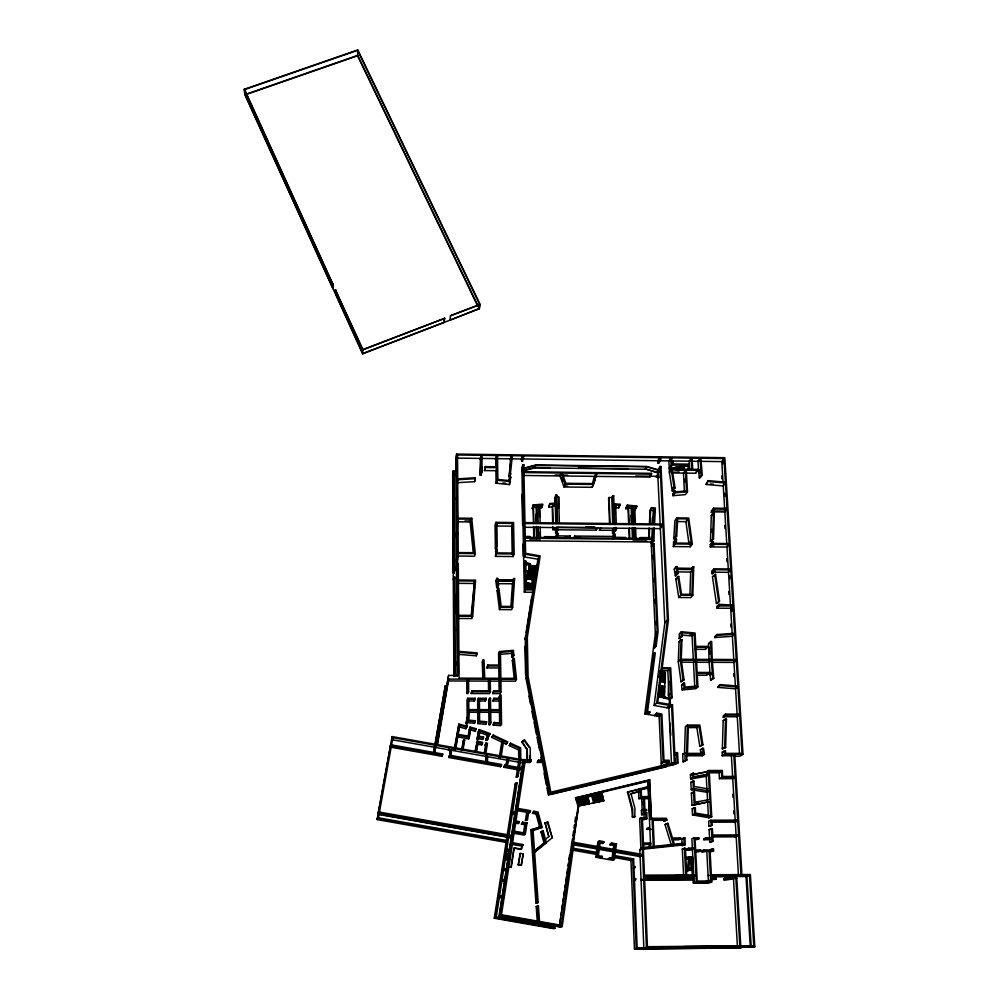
<?xml version="1.0" encoding="UTF-8"?>
<svg xmlns="http://www.w3.org/2000/svg" width="999" height="999" viewBox="0 0 999 999"><rect width="100%" height="100%" fill="white"/><g stroke="black" fill="none" stroke-linecap="round" stroke-linejoin="round"><path stroke-width="1.5" d="M477.584 305.794L357.555 55.769L357.767 49.95L244.181 89.348L244.817 94.643L362.637 353.883L479.383 308.778L480.182 304.62L357.767 49.95M481.056 475.124L482.105 466.583L481.83 472.102L481.056 475.124L480.119 475.099L480.394 458.416M480.119 475.099L481.168 455.307L457.554 454.982L457.13 457.067M481.143 469.63L481.293 459.827M481.918 466.583L482.092 455.319L511.5 455.706L509.14 476.948L510.289 477.047M362.637 353.883L362.712 349.962L335.339 289.785L362.899 349.525L444.667 318.331L444.093 322.415L362.824 353.459L335.764 293.918L335.664 289.66M719.942 684.59L717.657 687.349L719.942 684.59L737.874 686.051L736.313 660.464L712.275 660.364L713.773 678.383L710.601 680.257L710.189 675.299L712.412 673.426L712.824 678.408L710.601 680.257M708.166 481.518L725.461 483.029L723.251 485.964L706.056 484.465L708.179 480.644L725.411 482.142L723.963 458.553L700.873 458.241L702.26 474.862L700.199 477.834L699.288 477.847L698.913 473.276L700.973 470.279L698.913 473.276M706.056 484.465L708.179 480.644M708.241 770.491L708.428 774.025L693.731 776.735L693.543 773.151L691.42 774.799L706.018 772.102L708.241 770.491L722.302 770.479L722.652 776.435L735.089 776.423L733.778 754.357L731.393 755.756L722.152 755.756L722.252 752.147L724.587 750.724L725.549 750.811L725.474 753.371L741.995 753.371L737.936 687.012L719.929 685.551M722.352 748.838L723.189 720.679L725.499 719.068L726.46 719.155L725.636 747.477L722.352 748.838L725.636 747.477M724.238 717.482L724.25 716.72L737.25 716.733L739.66 715.109L726.573 715.084L723.276 717.407L723.326 715.759L725.649 714.11L739.597 714.135L737.2 715.771L739.472 753.246M722.152 755.756L724.475 754.357L724.587 750.724M724.675 747.402L725.499 719.068M725.649 714.11L725.599 715.771L726.548 715.858M684.465 754.058L685.351 726.623L687.437 725.037L699.799 725.062L702.959 744.817L699.824 746.378L696.827 727.597L698.988 726.036L702.01 744.929L699.824 746.378M689.909 595.117L690.659 572.027L692.707 569.555L677.597 569.43L678.209 573.301L675.324 575.836L674.263 569.155L676.211 566.67L677.147 566.683L677.447 568.518L692.744 568.643L692.806 566.808L693.731 566.82L692.831 595.254L690.771 597.589L678.783 597.502L675.824 578.933L678.708 576.411L681.568 594.255L691.92 594.33L692.707 569.555M687.437 725.037L686.55 752.647L682.679 754.133L683.066 761.837L686.875 760.064L686.588 754.37L704.482 754.357L703.483 748.139L700.349 749.687L700.961 753.508M711.675 532.38L711.775 529.32M725.461 483.029L727.01 508.316L713.611 508.166L711.463 510.964L711.413 512.487L712.324 512.574L714.497 509.065L727.06 509.203L729.17 543.556L713.386 543.406L713.436 541.97L712.512 541.883L710.351 544.492L710.264 546.915L726.96 547.065L729.22 544.467L712.424 544.305L710.264 546.915M712.424 544.305L712.512 541.883M710.451 541.446L712.612 538.811L713.461 512.724L714.385 512.812L713.536 538.898L711.363 541.533L710.451 541.446L711.313 515.496L713.461 512.724M711.413 512.487L713.561 509.69L713.611 508.166M712.324 512.574L714.497 509.065M710.189 675.299L709.927 674.35L712.324 672.464L711.325 660.364L696.515 660.302L697.165 672.414L708.915 672.452L708.965 673.413L697.215 673.376L697.939 686.9L695.804 688.698L682.18 689.934L681.505 685.064L683.553 683.241L684.49 683.154L685.052 687.1L696.94 686.013L695.579 660.289L681.306 660.239L684.028 679.907L681.043 681.83L678.271 661.713L679.033 641.77L681.043 639.697L681.992 639.785L681.256 659.29L695.516 659.34L694.168 633.89L682.28 632.729L682.13 636.588L679.17 638.598L679.357 633.816L681.368 631.705L695.067 633.029L695.779 646.341L707.467 646.403L705.344 649.375L695.179 649.325M668.793 681.093L668.206 695.866L670.104 694.168M681.043 681.83L683.079 679.994L680.282 659.752L681.043 639.697M679.17 638.598L681.181 636.5L681.368 631.705M654.345 527.897L653.883 540.871L652.135 543.406L651.236 543.394L652.921 539.46L525.611 538.236M654.582 523.301L655.394 508.016L651.46 507.604L649.687 511.176L651.785 508.503M648.588 538.498L649.163 527.884M649.4 523.339L650.062 511.213M649.65 528.533L649.163 537.649L640.134 537.562L639.572 538.411M649.899 523.988L650.636 510.314L653.296 510.601L654.457 508.791L651.41 508.466L649.687 511.176M651.41 508.466L651.46 507.604M651.211 539.647L651.373 536.688M652.085 523.351L652.397 517.42M651.785 538.798L652.347 528.409M652.584 523.963L653.296 510.601M651.71 540.284L652.871 538.586L653.433 528.159M653.671 523.688L654.457 508.791M635.888 506.843L634.253 509.565L635.139 509.652L636.825 506.081L627.335 505.082L625.699 508.666L628.009 508.916L629.607 506.193M635.139 509.652L636.825 506.081M625.699 508.666L627.335 505.082M615.384 513.636L615.147 507.567L618.593 507.929L620.192 504.333L613.948 503.683L613.648 495.691L612.749 495.691L611.75 497.539L612.749 523.926M618.593 507.929L620.192 504.333M673.326 546.565L673.626 541.783L675.561 539.148L676.485 539.248L676.261 543.056L691.296 543.206L687.911 518.893L677.722 518.793L676.673 536.188L674.725 538.836L673.801 538.736L674.899 520.629L676.847 517.882L688.711 518.006L692.357 544.118L690.321 546.728L673.326 546.565L675.274 543.956L675.561 539.148M673.801 538.736L675.749 536.076L676.847 517.882M457.405 567.17L456.468 567.157L457.342 563.711L458.291 563.723L458.404 579.994L475.574 580.132L472.677 616.321L458.653 616.246L458.891 651.36L477.147 652.846L477.085 653.796L458.903 652.322L458.229 654.345L476.298 655.806L476.373 654.857M513.648 578.558L513.511 580.419L497.927 580.294L497.689 578.433L496.74 578.433L495.854 580.869L496.703 587.637L497.639 587.549L498.538 585.152L498.039 581.231L513.449 581.343L511.738 606.443L501.186 606.381L498.926 588.299L497.977 588.399L497.09 590.784L499.438 609.59L511.65 609.665L512.637 607.392L514.597 578.571L513.648 578.558L512.662 580.993M510.864 607.255L512.462 583.766L513.449 581.343M669.854 722.839L670.804 735.164M495.904 470.704L484.478 470.566L485.277 467.52L496.778 467.657L495.904 470.704L496.091 483.216L509.478 484.565L509.702 481.555M510.277 474.001L510.052 477.047L512.387 455.719L670.741 457.842L671.116 465.359L669.23 468.394L675.411 469.055M510.851 466.421L511.313 460.339M509.478 484.565L510.776 477.047L509.852 476.96L508.903 479.957L509.827 480.044L510.776 477.047M500.137 695.117L499.263 700.062L499.213 696.89L500.137 695.117L501.111 695.117L501.548 724.125L500.611 725.724L493.169 725.037L494.13 722.452L500.549 723.039L500.374 710.651L490.671 710.626L489.797 712.312L499.438 712.324L500.374 710.651M493.169 725.037L494.13 722.452M468.156 720.404L468.818 710.589L478.533 710.614L477.747 712.287L477.772 723.613L485.689 724.35L486.613 721.765L479.632 721.116L479.508 710.614L489.697 710.626L489.847 723.039L488.986 724.65L489.872 724.725L490.821 722.152L490.671 710.626M485.689 724.35L486.613 721.765M489.872 724.725L490.821 722.152M509.14 476.948L510.551 458.816L496.653 458.628M509.852 476.96L509.565 480.619L497.877 479.433L497.527 455.519L496.94 457.592M477.772 723.613L478.646 721.028L478.533 710.614M471.178 616.058L474.537 581.056L458.416 580.931L458.641 615.297L471.79 615.372L474.537 581.056M472.052 617.057L472.415 612.549M472.889 606.555L473.489 599.063M473.851 594.555L474.45 587.062M475.099 699.238L468.718 699.225L467.982 700.961L474.325 700.986L475.087 698.264L467.732 698.239L467.008 699.999L467.157 717.894L466.046 723.388L467.008 723.588L467.195 722.652L474.475 723.313L475.324 720.716L468.893 720.129L468.818 710.589M474.475 723.313L475.324 720.716M510.914 917.02L510.564 920.067L511.563 919.692L496.291 917.007L499.413 896.927L503.708 897.651M660.227 671.603L665.446 672.539L665.259 674.874L661.338 674.175M661.263 676.385L665.184 677.085L665.384 674.75M661.388 676.261L665.309 676.972L665.247 679.195L660.002 678.246M659.802 680.594L665.059 681.543L665.247 679.195M659.365 685.714L664.622 686.65L665.184 681.418L659.927 680.481M659.328 686.837L664.585 687.774L664.747 686.538L659.477 685.601M659.253 689.085L664.522 690.022L664.71 687.662L659.44 686.713M659.365 688.96L664.647 689.909L664.572 692.157L659.178 691.333M664.572 692.157L664.385 694.53L659.103 693.593M657.704 695.616L664.31 696.803L664.51 694.417M671.166 697.314L669.193 699.063L664.36 698.189L664.435 696.69L657.817 695.504M665.209 697.427L670.054 698.289L665.209 697.427L664.36 698.189M654.095 705.444L664.822 622.926L660.339 528.633L662.886 524.925L524.987 523.513L525.599 553.309L540.172 555.931L527.31 637.437L528.109 676.635L550.836 792.195L674.3 762.649L671.565 705.769L656.68 703.109L654.095 705.444L668.868 708.079L671.565 705.769M658.915 671.378L658.603 677.022M656.68 703.109L667.444 619.929L662.886 524.925M656.68 713.111L654.745 715.634L656.68 713.111L661.862 714.035L663.985 760.214L669.155 760.214L669.367 764.822M668.406 764.173L668.269 761.176L664.035 761.176L664.073 761.937L661.251 763.248L663.136 761.937L660.963 714.822L659.115 716.408L644.792 713.848L655.344 633.691L651.173 542.007L652.921 539.46M654.37 648.126L656.168 646.166L658.066 631.73L654.02 543.856L653.121 543.843L657.155 631.643L655.269 646.003L653.471 647.964L654.37 648.126L654.782 645.054M644.792 713.848L646.565 712.25L654.395 652.672L655.294 652.834L647.614 711.5L649.862 711.9L647.964 714.422L649.862 711.9M595.766 857.254L597.29 856.493L597.689 853.558L596.166 854.332L595.766 857.254L612.774 860.264L614.385 859.527L614.785 856.58L632.729 859.752L636.226 948.863L634.44 949.05L630.993 860.489L632.729 859.752M614.797 849.25L615.409 844.679L613.786 845.516L610.014 844.842L610.152 843.88L611.75 843.044L616.483 843.88L614.909 855.606L633.653 858.915L633.953 866.52L635.152 866.52L635.189 867.507L633.441 868.206M609.777 857.704L608.041 859.427L609.777 857.704L613.573 858.378L614.385 852.284M610.014 844.842L611.75 843.044M611.95 859.115L613.786 845.516M599.974 843.069L602.484 843.506L604.17 841.695L599.437 840.858L597.827 852.584L573.588 848.288M602.484 843.506L602.622 842.544M600.486 858.091L602.172 856.355L598.376 855.681L600.249 841.995L604.033 842.669M596.303 853.358L596.903 848.988M597.302 846.078L597.914 841.707L599.437 840.858M444.143 320.754L444.53 318.032M573.364 842.869L578.671 805.556L572.976 842.794L571.753 843.081L559.328 926.822M378.209 812.911L512.537 836.675L511.126 837.911L499.013 916.208L560.327 926.997L562.2 926.523L574.013 843.393L642.657 855.531L646.453 947.764L643.843 948.051L640.072 855.581M377.297 818.606L507.03 841.545L506.068 842.394L494.268 918.231L553.608 928.67L554.882 928.358L555.332 925.261M559.927 922.714L560.576 918.106M561.013 915.034L561.45 911.962M561.888 908.89L562.549 904.282M562.986 901.21L563.424 898.138M563.861 895.067L564.522 890.471M564.959 887.399L565.397 884.327M565.834 881.255L566.495 876.647M566.933 873.576L567.594 868.968M568.031 865.896L568.468 862.824M568.906 859.752L569.567 855.156M572.052 841.957L572.489 838.873M572.927 835.776L573.588 831.156M574.025 828.059L574.462 824.974M574.912 821.89L575.561 817.257M572.34 843.181L578.271 805.556M559.477 925.786L561.338 925.299L573.176 842.207L642.607 854.495L642.332 847.602L653.284 846.44L652.072 818.306L666.408 818.268L666.932 819.992L664.01 821.265L663.711 820.291L652.572 820.329M479.72 304.445L450.449 315.746L449.975 320.142L478.933 308.604L479.72 304.445L357.592 50.325L244.63 89.523L245.255 94.805L332.954 288.574L332.842 284.29L244.181 89.348M518.169 864.797L520.229 853.396L523.176 853.92L521.478 865.072L518.169 864.797L521.478 865.072M518.518 864.547L520.229 853.396M524.775 824.749L523.376 833.915L524.487 832.979L525.886 823.763L522.527 823.164L521.428 824.163L524.775 824.749L525.886 823.763M518.768 759.128L518.593 749.937L509.265 745.591L510.664 743.206L520.629 747.864L520.841 759.452L531.218 760.077L531.231 761.076L525.212 761.076L517.907 808.416L530.506 810.651L530.344 811.65L528.783 811.375L527.547 819.505L525.449 820.354L526.673 812.274L527.797 811.2L517.757 809.427L516.695 810.501L526.673 812.274M522.939 844.542L522.789 845.554L512.462 843.73L511.763 844.305L522.052 846.128L521.59 849.162L514.248 847.864L511.301 867.082L508.004 866.795L510.951 867.319L513.911 848.139L521.228 849.437L521.84 845.404L522.939 844.542L512.612 842.706L511.588 843.581M526.423 820.529L527.797 811.2M514.572 833.391L524.2 835.089L525.312 834.165L527.022 822.926L522.677 822.152L521.428 824.163M521.116 865.321L523.176 853.92M528.783 811.375L527.647 812.449L529.208 812.724L529.358 811.725M534.527 850.848L543.993 843.106L540.971 831.992L543.144 830.781L546.378 842.632L534.615 852.259L538.174 902.484L535.963 903.046L530.819 830.082L540.996 826.685L537.237 812.874L536.051 813.935L532.529 813.311L533.828 811.238L538.011 811.987L542.22 827.422L533.166 830.506M532.529 813.311L533.828 811.238M517.757 809.427L515.971 820.966L519.33 821.565L519.18 822.577L515.821 821.977L514.772 822.976L518.106 823.576L518.269 822.564M522.527 823.164L522.677 822.152M516.146 782.904L515.134 784.103L506.218 841.42L507.18 840.559L516.146 782.904L517.082 783.079L512.574 812.1L511.588 813.124M522.265 768.431L519.355 768.431L518.181 776.011L517.157 777.247L516.233 777.085L517.382 769.692L518.394 768.418L504.707 765.983L503.771 767.282L517.382 769.692M517.744 767.319L518.643 761.563M494.268 918.231L495.167 917.844L507.03 841.545M516.233 777.085L517.245 775.836L518.394 768.418M519.443 761.675L518.543 767.457L507.305 765.471L508.778 759.465M495.866 914.335L496.341 911.263M496.815 908.191L497.29 905.119M497.764 902.047L498.251 898.975M498.863 895.029L499.3 892.182M502.884 869.142L503.309 866.395M506.318 847.027L505.856 850.024L506.818 849.225L512.425 813.074L515.334 813.586M506.78 844.03L507.255 841.046M511.825 811.613L512.3 808.566M513.711 799.462L514.185 796.428M518.718 767.257L519.18 764.26M505.082 856.767L505.556 853.758M498.638 896.44L499.562 895.928L502.01 880.181L504.982 880.706M506.668 869.979L503.671 869.442L502.16 879.182L504.932 879.669M505.482 857.779L507.392 858.116L504.845 858.278L506.668 850.199L509.453 850.698M520.442 761.438L519.505 767.457L522.327 767.457M506.431 858.865L507.617 853.034L506.755 858.616M511.525 835.364L522.877 761.962L524.363 760.077M511.9 835.064L523.276 761.463M499.013 916.208L500.337 915.633L512.537 836.675M507.18 840.559L378.421 817.794L378.259 818.793L392.882 737.724L524.213 761.063L512.687 835.651L379.383 812.075L378.359 812.075L377.984 814.36L512.1 838.086M524.238 761.638L523.713 762.961M509.015 862.1L509.478 859.14M509.94 856.168L510.389 853.208M503.583 915.733L500.524 915.196L501.498 914.772L512.462 843.73M512.612 842.706L514.235 832.204L525.312 834.165M515.821 821.977L514.398 831.193L524.487 832.979M500.786 754.407L501.261 751.435M501.735 748.463L502.197 745.479M450.324 750.174L450.349 755.344L449.6 755.207L448.838 757.517L500.599 766.72L500.749 765.771M500.599 766.72L501.66 764.46L487.562 761.962L487.487 755.856M530.919 589.447L531.393 586.401M531.88 583.354L532.367 580.307M531.468 589.447L535.889 566.258M503.771 767.282L504.857 765.034L506.356 765.296L507.842 759.265M504.707 765.983L504.857 765.034M525.124 638.686L525.611 635.601M526.098 632.529L531.693 597.115M532.917 589.41L536.813 564.772M671.528 704.782L672.477 704.782L674.787 752.647L677.597 752.647L678.096 762.761L676.048 764.123L548.826 794.605L526.048 678.596L525.274 639.46L532.879 591.333M533.116 589.86L537.962 559.215L523.626 556.805L524.675 554.07L539.098 556.668L526.348 637.35L527.135 676.723L543.518 760.077L538.486 760.077L537.325 762.449L542.507 762.437L543.718 761.063L550.074 793.418L548.826 794.605M532.504 584.065L526.023 582.892L529.932 563.611L525.174 562.762L529.87 563.973M529.395 565.084L529.932 563.611M499.338 757.205L501.76 742.082L502.709 740.584L492.732 735.926L491.845 737.449L501.76 742.082M502.709 740.584L500.274 755.793L485.876 753.234L487.487 743.318L485.926 743.044L484.927 745.504L486.351 744.13L484.927 745.504M506.068 842.394L377.135 819.592L377.435 817.794L378.421 817.794M484.303 753.009L485.502 745.604M485.776 744.018L485.926 743.044M488.036 733.741L485.814 740.059L487.35 740.334L488.973 734.165L490.084 733.603L479.27 729.545L478.459 731.106L477.06 739.11L478.022 739.272L478.921 737.175L483.366 737.961L483.528 736.987L479.083 736.201L479.982 730.744L488.036 733.741L487.4 737.674L485.964 739.098M486.351 744.13L484.902 753.071L476.548 751.585L478.022 742.644L482.467 743.431L482.629 742.457L477.31 740.908L475.049 751.348M485.939 749.025L486.401 746.216M477.31 740.908L475.586 751.41L463.124 749.2L464.672 739.922L463.698 739.747L461.451 750.474M477.06 739.11L479.27 729.545M476.011 751.535L478.022 742.644M478.022 739.272L478.921 737.175M477.222 744.13L481.643 744.917L481.805 743.943M478.121 738.698L482.542 739.485L483.528 736.987M379.383 812.075L379.208 813.149L378.196 813.149M390.472 746.178L390.721 744.755L433.803 752.409L445.367 685.514L433.566 752.272M391.745 738.661L392.095 736.563L436.675 744.492L448.601 675.411L458.079 675.436L457.342 563.711M463.698 739.747L462.15 749.025L455.894 747.914L458.017 735.326L469.318 737.337L470.829 728.296L475.786 729.62L476.036 728.671L470.117 727.085L468.007 736.363M462.937 747.577L463.711 742.969M470.117 727.085L468.519 736.188L458.179 734.34L459.702 725.299L466.633 727.172L467.07 725.262L466.108 725.049L465.934 725.961L458.916 724.075L454.52 747.727M458.017 735.326L457.342 736.85L468.581 738.848L470.829 728.296M448.838 757.517L449.6 755.207M458.916 724.075L454.92 747.739L437.462 744.63L448.751 679.095L467.569 679.158L467.682 691.733L466.958 693.518L467.919 693.518L468.656 691.733L468.543 679.158L489.298 679.22L489.435 690.809L471.953 690.771L471.216 693.531L489.56 693.581L490.422 691.783L490.259 679.22L499.912 679.258L500.074 690.833L493.718 690.821L492.844 693.581L500.137 693.606L501.061 691.82L500.874 679.258L516.495 679.308L514.273 658.441L513.311 658.528L512.312 660.501L514.248 678.683M455.232 749.362L456.643 741.021M457.767 734.39L459.702 725.299M442.644 753.97L442.482 754.919L391.483 745.866L391.246 747.289L441.92 756.293L442.644 753.97L434.74 752.572L438.499 730.856M392.882 737.724L392.532 739.797L522.727 762.936L524.213 761.063M434.49 752.509L435.477 746.753M436.476 740.996L436.975 738.124M437.475 735.239L437.962 732.367M438.611 728.658L439.085 725.911M440.422 718.169L440.884 715.459M441.558 711.563L442.07 708.603M442.582 705.631L443.094 702.672M443.606 699.712L444.118 696.753M438.661 729.907L439.86 722.976M441.595 712.911L445.704 689.085M436.213 744.992L448.601 675.411M437.175 744.592L448.151 680.956L466.845 681.018L467.569 679.158M377.984 814.36L392.095 736.563M377.135 819.592L390.721 744.755M456.368 470.854L453.259 470.816L452.672 473.738L453.858 676.535M734.215 756.268L739.685 756.268L743.019 754.345L724.824 457.679L456.618 454.083L455.756 458.354L457.167 676.485M466.046 723.388L467.882 716.246L467.732 698.239M459.028 726.897L465.921 728.746L467.07 725.262M467.008 723.588L467.932 721.028L475.249 721.703M475.337 478.658L457.717 479.757L457.08 482.742L474.587 481.643L475.337 478.658L475.249 477.772L457.717 478.858L457.554 454.982M454.133 567.295L453.946 536.475L454.545 533.878L457.667 533.903M457.992 519.03L457.342 521.803L470.167 521.94L470.879 519.168L457.992 519.03L458.216 552.559L474.25 552.697L470.879 519.168M475.249 477.772L474.587 481.643M480.119 459.552L481.168 455.307M505.781 765.097L507.267 759.103M506.718 765.271L508.191 759.315M453.259 470.816L453.246 572.989L454.17 573.001L454.757 567.307L457.754 567.332M456.618 454.083L457.292 556.868L456.418 560.364L457.355 560.377M454.17 573.001L454.757 567.307M457.717 479.757L457.979 518.119L471.74 518.269L475.299 553.633L458.229 553.471L457.592 559.44L456.655 559.428L456.693 566.233M453.896 577.235L453.296 579.595L454.208 579.607L454.82 577.235L453.896 577.235L454.483 676.261M481.131 470.517L482.105 466.583M481.331 470.517L482.117 467.47M470.079 729.869L475.012 731.193L476.036 728.671M471.74 518.269L471.016 521.041L464.935 520.979M495.417 459.752L496.59 455.507L496.765 466.77L485.264 466.62L484.478 470.566M454.42 614.285L454.92 593.93L455.119 627.26M475.299 553.633L474.55 556.206L457.579 556.056M496.091 483.216L496.965 480.232L510.427 481.593M458.653 616.246L457.992 618.468L471.94 618.556L472.677 616.321M510.202 459.952L511.5 455.706M523.601 471.703L651.473 473.326L651.51 474.175L596.927 473.489L594.268 480.469L593.418 480.194L595.991 473.476L562.112 473.051L565.871 483.279L592.894 483.603L593.968 480.082L594.83 480.357L592.182 487.312L564.01 486.975L559.977 475.936L561.176 473.039L523.376 472.564M593.418 480.194L595.991 473.476M592.182 487.312L594.83 480.357M594.268 480.469L596.927 473.489M511.75 457.792L512.387 455.719M495.929 522.34L495.054 525.087L495.392 548.526L496.328 548.538L497.215 545.916L496.878 523.251L512.662 523.414L513.186 553.046L497.315 552.897L497.252 549.038L496.316 549.025L495.504 556.393L513.174 556.543L514.148 553.97L513.586 522.514L495.929 522.34L496.328 548.538M496.878 523.251L496.003 525.998L511.688 526.161L512.662 523.414M447.927 681.643L448.751 679.095M521.303 460.102L522.689 455.856L521.728 461.251L522.639 461.263L523.613 455.869L522.602 458.978M524.325 592.195L525.387 589.822L533.841 589.885L532.729 592.257L524.325 592.195L521.853 467.769L522.877 464.71L523.801 464.722L524.975 522.602L662.837 524.025L660.077 466.496L660.988 466.508L668.393 620.017L657.754 702.322L672.489 704.957M495.392 548.526L496.266 545.904L497.215 545.916M521.528 471.403L521.903 470.292M523.801 464.722L522.777 467.782L521.853 467.769M522.814 469.68L523.264 468.331L535.689 464.997L646.628 466.446L659.153 470.079L657.692 472.877M522.814 470.054L523.264 468.331M495.504 556.393L496.316 549.025M535.214 466.358L535.689 464.997M522.44 471.166L534.865 467.832L535.751 465.359L646.59 466.795L659.165 470.442M496.803 580.881L497.689 578.433M496.703 587.637L497.589 585.239L496.74 578.433M539.597 517.12L539.385 507.929L541.708 507.742L542.707 504.145L533.179 504.92L532.242 508.528L533.129 508.454L534.19 505.719M532.242 508.528L533.179 504.92M476.298 655.806L477.085 653.796M468.543 679.158L467.819 681.018L488.436 681.081L489.298 679.22M536.513 522.502L536.163 507.33L536.888 505.494L533.291 505.794M542.807 505.007L537.787 505.419L537.062 507.255L539.747 507.03L540.109 522.365M539.385 507.929L540.471 505.194M499.438 609.59L500.349 607.317L497.977 588.399M529.62 537.35L529.97 536.488L525.561 536.451M441.92 756.293L442.482 754.919M513.598 581.006L514.597 578.571M524.562 556.805L525.611 554.233L524.675 554.233L522.877 464.71M482.892 678.596L482.255 662L483.066 660.027L484.04 660.002L484.74 678.234L499.887 678.284L499.712 666.033L487.749 665.983L486.9 667.931L498.788 667.969L499.712 666.033M524.812 561.038L523.763 563.573L524.7 563.586L525.761 561.051L524.812 561.038L525.387 589.822M523.776 564.073L524.825 561.55L525.774 561.725L524.712 564.248L536.813 566.433M529.445 564.735L524.7 563.873L525.761 561.351M557.529 523.276L556.768 495.042L555.881 495.029L556.093 503.034L549.85 503.546L548.813 507.155L552.26 506.868L553.421 504.133M548.813 507.155L549.85 503.546M471.216 693.531L471.953 690.771M554.87 504.458L554.695 497.814L555.881 495.029M448.976 748.875L448.389 750.274L449.712 750.274L449.75 756.705L449.001 756.58M556.768 495.042L555.594 497.827L554.695 497.814M555.981 496.903L558.666 496.928L558.553 508.329M554.907 505.781L556.093 503.034M555.769 522.702L555.319 505.744L556.118 503.908L549.962 504.42M564.01 486.975L565.247 484.128L561.176 473.039M513.311 658.528L515.422 678.333L500.861 678.296L500.474 652.409L512.524 651.348L511.538 653.371L511.963 657.28L512.912 657.192L513.911 655.194L513.386 650.312L499.5 651.535L499.7 665.072L487.737 665.022L486.9 667.931M527.834 573.201L534.328 574.375M544.205 537.487L544.58 536.638L556.143 536.75L555.744 537.599M475.087 698.264L474.325 700.986M449.75 756.705L450.349 755.344M467.157 717.894L467.882 716.246M537.537 560.152L539.098 556.668M502.672 742.507L506.243 744.168L507.617 741.782L493.131 735.027L491.845 737.449M506.243 744.168L507.617 741.782M509.265 745.591L510.664 743.206M594.705 527.509L557.629 527.135L557.729 530.457L556.53 533.066L555.631 533.054L556.818 530.457L556.73 527.122L555.544 529.745L552.847 529.707L553.234 528.846L555.931 528.871M492.732 735.926L493.131 735.027M488.973 734.165L488.099 735.714L488.811 736.038L490.084 733.603M467.195 722.652L467.932 721.028M478.596 700.986L485.389 700.998L486.226 698.289L478.409 698.264L477.609 700.012L477.722 709.902M499.5 651.535L498.576 653.558L498.751 665.521M466.158 727.796L466.883 726.211M465.921 728.746L466.633 727.172M555.706 536.026L556.905 533.441L557.804 533.441L557.917 537.662L614.373 538.211L614.223 534.003L615.122 534.015L615.272 538.224L633.641 538.399L633.191 527.759M490.259 679.22L489.398 681.093L498.988 681.118L499.912 679.258M556.605 536.038L557.804 533.441M557.829 534.153L557.017 535.876L570.154 536.001L570.229 538.336M469.13 729.607L469.867 728.034M464.672 739.922L463.961 741.433L462.999 741.258M486.226 698.289L485.389 700.998M593.968 480.082L592.582 482.942L593.431 483.216M468.581 738.848L469.318 737.337M500.199 699.288L499.275 701.036L492.944 701.023L493.831 699.275L500.199 699.288L500.362 709.665L490.659 709.652L490.509 698.289L489.535 698.289L488.673 700.037L488.798 709.927M477.847 722.639L478.646 721.028M570.154 536.001L569.742 536.863L565.372 536.813M489.647 700.049L490.509 698.289M492.844 693.581L493.718 690.821M475.012 731.193L475.786 729.62M500.874 679.258L499.95 681.118L515.472 681.168L516.495 679.308M511.963 657.28L512.962 655.282L512.524 651.348M613.311 538.761L613.224 536.426L574.65 536.051L574.225 536.9L580.382 536.962M500.187 698.313L493.818 698.301L492.944 701.023M525.274 639.46L526.348 637.35M478.221 732.055L479.021 730.494M488.986 724.65L488.823 712.312L489.697 710.626M479.982 730.744L479.17 732.304L487.187 735.276M611.75 497.539L609.078 497.514L608.591 498.426L609.54 523.826M483.066 733.353L483.891 731.805M612.637 497.552L613.648 495.691M556.443 529.745L596.378 530.144L597.802 527.534M482.542 739.485L483.366 737.961M614.872 527.709L614.997 531.031L613.473 533.628L612.587 533.616L614.098 531.018L613.973 527.697L612.462 530.307L599.412 530.182L600.861 527.572M481.643 744.917L482.467 743.431M615.147 507.567L616.683 504.832M485.814 740.059L486.663 738.548L488.211 738.823M488.811 736.038L489.685 734.502M646.59 466.795L645.179 469.243L534.865 467.832M526.048 678.596L527.135 676.723M613.349 530.319L613.861 529.458M616.533 529.482L616.033 530.344L615.908 527.31M614.248 534.702L612.724 537.275L614.223 534.003M659.352 459.752L660.564 457.704L660.676 459.99L658.853 463.049L657.941 463.037L657.841 460.764L659.652 457.692L659.765 459.977L657.941 463.037M651.473 473.326L649.8 477.06L595.516 476.386M631.855 523.439L631.218 508.291L632.305 506.468L627.285 505.944M649.8 477.06L651.51 474.175M632.117 508.379L633.191 506.568L636.775 506.943M659.278 472.04L658.366 471.778L658.254 469.518L660.077 466.496M660.988 466.508L659.165 469.53L658.254 469.518M662.837 524.025L660.302 527.734L657.679 472.515L659.153 470.079M658.678 477.172L656.318 477.135L658.016 473.401M656.318 477.135L658.066 474.263M670.741 457.842L668.855 460.914L669.455 472.902L672.24 490.934L675.062 487.949L672.265 469.917L685.426 470.079L686.538 490.896L675.661 491.845L674.612 491.033L672.702 493.931L672.964 495.691L685.501 494.592L687.499 491.708L686.338 470.092L697.664 470.242L697.614 469.355L692.732 469.293L692.132 458.129L699.962 458.229L700.898 469.393L698.701 473.276M670.391 459.902L671.653 457.854L691.221 458.116L691.82 469.28L671.303 469.018L669.417 472.028M625.112 538.261L625.636 537.425L615.596 537.325M670.142 468.406L672.027 465.372L671.653 457.854M670.591 468.056L688.086 466.108L688.311 470.167M672.464 465.047L673.014 460.964L672.464 465.047L688.648 465.259L689.372 464.148L673.164 463.936M669.455 472.902L671.303 469.018M673.451 472.277L679.345 472.152M676.61 469.08L679.707 469.905M682.542 466.233L682.604 470.042L682.417 466.433M691.221 458.116L689.223 461.176L689.672 469.58M682.729 469.855L684.053 469.667L683.865 466.058M684.465 492.307L683.453 473.089L685.426 470.079M672.24 490.934L674.15 488.024L671.34 469.905M684.365 473.101L686.338 470.092M674.238 492.882L675.524 490.959M672.964 495.691L674.887 492.807L674.612 491.033M699.962 458.229L697.914 461.288L698.838 472.402M697.614 469.355L695.616 473.239L685.776 473.114M695.616 473.239L697.664 470.242M698.651 472.402L700.898 469.393M653.121 543.843L651.373 546.366L654.02 543.856M699.288 477.847L701.348 474.875L700.973 470.279M723.026 482.142L721.778 461.613L723.963 458.553M527.16 761.463L526.91 749.312L521.778 742.082L524.5 739.897L530.194 747.889L530.457 761.001L531.218 760.077M524.5 739.897L521.778 742.082M518.593 749.937L519.655 748.488L510.264 744.105M689.06 544.305L685.913 521.64L687.911 518.893M675.187 541.008L676.485 539.248M723.938 484.103L725.411 482.142M526.91 749.312L522.127 741.595M677.147 566.683L674.263 569.155M519.355 768.431L518.331 769.705L522.677 769.705M726.81 544.617L724.787 511.113L727.01 508.316M727.06 509.203L724.837 512L712.349 511.863M675.324 575.836L678.209 573.301M528.271 760.077L527.522 761.001L527.285 748.825M677.397 578.034L678.708 576.411M523.126 762.437L530.107 762.449L531.231 761.076M690.746 569.293L692.806 566.808M713.436 541.97L711.263 544.58L710.351 544.492M691.67 569.293L693.731 566.82M517.082 783.079L515.134 784.103M537.325 762.449L538.486 760.077M678.783 597.502L680.781 595.179L677.784 576.51M655.344 633.691L657.155 631.643M664.822 622.926L667.444 619.929M729.22 544.467L730.719 568.955L713.848 568.818L711.663 571.291L712.025 573.738L715.122 571.203L714.909 569.742L730.769 569.88L732.929 605.069L730.619 607.342M712.025 573.738L715.122 571.203M712.474 576.823L715.584 574.313L719.542 601.098L717.319 603.384L716.395 603.458L712.474 576.823L715.584 574.313M728.433 571.428L730.719 568.955M730.531 605.819L728.496 572.327L730.769 569.88M654.395 652.672L652.597 654.595L653.496 654.757M716.395 603.458L719.542 601.098M681.992 639.785L679.033 641.77M709.028 659.864L708.553 643.556L710.739 641.495L711.688 641.533L712.225 659.415L736.251 659.515L734.702 634.19L732.379 636.288L714.884 637.562L714.76 636.625L716.982 634.527L734.652 633.241L732.979 606.006L730.669 608.266L717.095 608.179L716.857 606.593L719.08 604.32L732.929 605.069M717.095 608.179L719.317 605.918L732.979 606.006M693.331 659.815L692.082 635.988L694.168 633.89M665.446 672.539L661.4 671.965M660.189 670.641L667.832 670.666L669.792 668.756L671.178 697.627L669.205 699.362L670.154 699.362L672.14 697.627L670.704 667.807L662.225 667.769M678.271 661.713L680.282 659.752M665.222 675.986L661.425 675.162M665.022 682.654L659.889 681.593M714.884 637.562L717.107 635.464L734.702 634.19M529.208 812.724L530.344 811.65M707.467 646.403L705.344 649.375M518.106 823.576L519.18 822.577M664.547 688.898L659.29 687.961M680.694 662.2L693.468 662.25L695.579 660.289M708.478 648.451L710.888 646.415L710.739 641.495M694.405 662.25L696.515 660.302M708.541 649.387L710.913 647.364L711.276 659.402L709.078 661.363M525.449 820.354L527.547 819.505M664.273 697.926L665.259 697.04M525.911 823.925L527.022 822.926M682.442 684.977L684.49 683.154M695.878 662.262L709.128 662.312L711.325 660.364M682.18 689.934L684.228 688.149L697.939 686.9M657.117 716.058L658.965 714.472M666.808 707.717L669.492 705.394M706.718 674.337L708.915 672.452M708.965 673.413L706.768 675.287L696.553 675.262M709.927 674.35L712.324 672.464M709.977 675.299L712.412 673.426M506.668 850.199L506.018 850.736L510.177 851.473M530.819 830.082L540.996 826.685M736.313 660.464L733.953 662.412L711.563 662.325M544.655 839.984L548.813 836.575L545.067 822.889L547.927 822.115L552.21 837.749L533.441 853.071L534.615 852.259M575.574 797.914L649.712 779.732L651.398 818.88L649.338 780.231L575.574 797.914L577.946 806.106L582.654 805.119L580.906 798.288L576.198 799.262M548.813 836.575L545.067 822.889M575.911 799.287L576.923 798.688L576.673 797.702L575.524 798.638L648.201 781.156L648.863 796.578L641.508 796.59L641.196 789.098L648.426 787.349M575.774 799.612L576.923 798.688M547.927 822.115L544.667 823.213M578.508 798.813L580.344 805.581M579.67 798.588L581.505 805.344M586.663 797.165L588.411 803.97L582.567 805.194L580.906 798.288M581.967 798.139L583.816 804.894M583.116 797.914L584.964 804.657M521.69 846.415L522.789 845.554M587.262 804.207L585.414 797.464L592.994 795.791L594.742 802.584L592.994 795.791M543.144 830.781L540.971 831.992M578.671 805.556L577.634 806.043M591.758 796.091L593.606 802.821M737.936 687.012L735.564 688.811L717.657 687.349M595.179 795.416L597.027 802.135M597.452 794.979L599.3 801.685L597.452 794.979L602.085 794.005L603.733 800.861L602.085 794.005M598.588 794.754L600.436 801.46M599.725 794.53L601.473 801.298L603.846 800.773M595.791 802.434L594.13 795.566L595.791 802.434L601.473 801.298M503.671 869.442L502.734 870.129L507.192 870.916M543.993 843.106L545.229 842.232L534.515 850.998L533.029 829.907L542.22 827.422M552.21 837.749L547.902 823.863M723.276 717.407L726.573 715.084M545.129 843.506L546.378 842.632M674.65 755.044L676.673 753.633L677.085 761.975L675.262 762.412L674.837 753.633L676.673 753.633M726.46 719.155L723.189 720.679M662.175 763.248L662.15 762.487L666.345 762.487L668.269 761.176M627.447 792.145L639.048 789.098L639.148 791.67L631.018 793.643L634.952 808.528L634.765 816.895L632.305 816.895L632.017 809.44L627.447 792.145L647.364 787.337M672.464 763.885L674.3 762.649M649.712 779.732L648.875 780.294L649.025 783.79M649.338 780.231L647.827 781.243L650.661 847.589L653.284 846.44M672.539 765.284L673.239 763.773M638.461 789.485L649.163 786.163M502.01 880.181L501.073 880.793L505.494 881.568M683.066 761.837L686.875 760.064M630.444 794.018L640.322 790.908M685.976 755.768L702.285 755.768L704.482 754.357M638.573 792.057L638.836 798.676L640.596 797.564L643.468 797.552L643.968 809.427L641.433 810.464L641.608 814.734L645.816 813.71L645.978 817.619L643.806 818.618L643.843 819.592L646.977 818.606L646.728 812.736L644.293 812.749L644.205 810.401L646.628 810.389L646.578 809.415L644.917 809.427L644.417 797.552L648.838 797.539M638.836 798.676L641.695 798.663L643.468 797.552M644.417 797.552L642.632 798.663L648.488 798.651M571.753 843.081L573.176 842.207M572.215 843.568L574.163 842.382M632.017 809.44L632.579 809.103L628.009 791.757M721.39 771.478L719.08 772.776L719.417 778.696L721.74 777.434L721.39 771.478L709.253 771.49L711.738 816.77L709.452 817.794L692.507 814.947L692.195 808.803L695.329 807.716L695.604 813.061L710.701 815.746L709.927 801.535L692.02 805.394L691.383 793.044L693.543 791.857L694.517 791.857L695.054 802.247L709.814 799.5L709.365 791.133L707.117 792.319L691.221 789.66L690.846 782.379L692.994 781.143L693.955 781.143L694.23 786.425L709.253 789.11L708.478 775.037L706.243 776.31L690.671 779.02L690.446 774.625L693.543 773.151M691.42 774.799L706.755 771.665L706.93 774.887L708.428 774.025M690.671 779.02L692.819 777.746L708.478 775.037M691.633 779.02L693.781 777.746M732.567 755.631L734.74 754.357L743.019 754.345M706.018 772.102L708.254 770.791M641.433 810.464L643.968 809.427M693.955 781.143L690.846 782.379M632.305 816.895L635.339 816.558M646.628 810.389L644.817 811.425L644.78 810.451M641.608 814.734L645.816 813.71M644.917 813.748L646.728 812.736M691.221 789.66L694.342 788.461L709.365 791.133M640.859 848.064L639.66 818.631L641.433 817.644L642.382 817.632L643.431 843.006L650.811 842.981M692.182 789.66L694.342 788.461M642.382 817.632L639.66 818.631M643.806 818.618L645.978 817.619M643.843 819.592L646.977 818.606M649.475 819.704L652.072 818.306M732.692 777.697L735.252 821.128L737.687 820.117L735.152 777.422L732.742 778.683L719.417 778.696M614.86 844.704L616.483 843.88M692.02 805.394L709.927 801.535M663.711 820.291L665.696 819.28L665.996 820.254L664.01 821.265M692.994 805.394L695.154 804.295M647.09 829.332L648.913 828.408L648.863 827.434L647.04 828.358L647.09 829.332L651.336 829.32M695.329 807.716L692.195 808.803M666.945 845.629L671.328 845.166L665.022 824.575L667.02 823.588L667.956 823.313L672.439 837.961L680.569 837.924L680.619 838.948L678.533 839.834L673.326 839.859M667.956 823.313L665.022 824.575M600.624 857.117L602.172 856.355M692.507 814.947L694.667 813.91L711.738 816.77M640.022 854.133L639.835 849.774L642.332 847.602M708.491 817.794L710.751 816.77M643.156 844.829L650.898 843.968L643.468 844.005L643.643 848.151M737.687 820.117L710.938 820.216L708.678 821.215L708.94 826.248L712.2 825.274L711.975 821.215L737.749 821.128L738.573 834.914L736.126 835.826M499.525 915.009L500.162 915.346M678.483 838.823L680.569 837.924M708.94 826.248L712.2 825.274M631.905 859.652L633.653 858.915M682.067 844.018L681.805 838.81L684.902 837.911L685.239 844.729L682.142 845.591L684.228 844.18L682.142 845.591M642.657 855.531L640.122 856.618L573.588 844.842M684.902 837.911L681.805 838.81M711.413 828.72L711.9 837.799L709.615 838.685L709.128 829.682L711.413 828.72L712.387 828.72L712.737 835.027L738.573 834.914M712.387 828.72L709.128 829.682M535.963 903.046L538.174 902.484M694.043 837.874L691.87 838.76L692.382 849L694.567 848.163L694.043 837.874L698.751 837.849L698.801 838.873L696.603 839.759M734.427 822.502L737.749 821.128M696.553 838.748L698.751 837.849M711.9 837.799L706.018 837.824L703.771 838.71L703.82 839.734L709.677 839.709L711.962 838.81L712.1 841.345L709.802 842.219L709.677 839.709M703.82 839.734L706.068 838.835L711.962 838.81M537.412 906.118L538.486 921.278L537.275 921.652L536.213 906.592L538.424 906.056L539.51 921.465L561.338 925.299M674.487 875.624L683.603 875.574L682.305 849.05L684.427 848.213L685.414 848.213L686.725 874.899L695.928 874.849L694.617 849.187L686.663 850.049L686.613 849.025L688.761 848.188L694.567 848.163M538.424 906.056L536.213 906.592M362.712 349.962L444.667 318.331M480.182 304.62L450.449 315.746M712.512 848.9L712.562 849.924L710.264 850.748L710.214 849.724L713.486 848.9L713.598 850.948L710.064 850.961L711.35 874.762L740.933 874.587L738.636 835.938L712.786 836.038L713.074 841.333L709.802 842.219M686.663 850.049L694.617 849.187M332.842 284.29L244.63 89.523M335.764 293.918L335.339 289.785M698.438 850.798L700.661 849.974L700.711 850.998L698.501 851.822L694.755 851.835M735.289 837.174L738.636 835.938M712.562 849.924L704.008 849.962L701.773 850.786L701.822 851.81L709.078 850.961L710.689 880.968L705.431 881.618M701.822 851.81L709.078 850.961M685.913 857.654L688.673 857.641L686.6 858.391L686.65 859.377L688.723 858.641L688.736 857.229M713.486 848.9L710.214 849.724M711.3 851.76L713.598 850.948M635.639 878.708L633.878 879.332L633.915 880.319L635.676 879.707L635.639 878.708L634.427 878.708L633.99 867.519L635.189 867.507M686.425 867.282L686.9 871.228L688.011 871.178L688.448 860.077L692.657 860.002M688.586 860.027L688.523 858.678L692.732 858.603L685.676 858.653M688.523 861.425L692.582 861.4L692.582 858.653M246.291 94.131L357.729 55.395L479.383 308.778M246.716 94.306L357.555 55.769M688.311 862.861L692.507 862.799L692.582 861.4M686.013 864.684L685.814 863.398M692.507 862.799L692.919 875.761M688.161 868.393L692.082 868.418M688.161 865.658C694.043 861.925 693.83 873.201 687.949 869.829M683.603 875.574L685.739 874.912L684.427 848.213M695.928 874.849L693.731 875.511L692.432 850.012M692.981 876.785L695.978 875.886L696.303 882.092L693.281 882.941L692.981 876.785L643.481 877.072M665.996 820.254L666.932 819.992M711.438 877.272L713.673 876.635L713.761 878.233L710.739 878.258M714.622 876.635L714.71 878.233L716.233 878.221L716.283 879.22L710.926 879.857M749.462 875.574L746.003 876.473L750.212 946.016L753.758 945.728L749.462 875.574L711.4 875.786L711.738 882.005L708.591 882.854L693.281 882.941M728.433 875.074L728.608 878.146L732.617 878.121L732.667 879.12L723.888 879.782L723.838 878.783L727.659 878.158L727.484 875.124M523.276 468.706L535.751 465.359M522.44 470.791L534.802 467.47L550.362 467.669M723.888 879.782L732.667 879.12M732.617 878.121L730.269 878.745L736.8 878.096L740.896 947.901L634.44 949.05M736.8 878.096L733.478 878.733L737.449 947.089M580.819 798.363L585.514 797.389M592.894 795.866L597.552 794.904M640.871 789.897L649.5 787.824M588.311 804.045L595.891 802.359M550.074 793.418L678.096 762.761M549.875 794.667L666.483 766.733M576.535 797.976L648.189 780.743M695.816 802.821L698.751 802.272M690.446 774.625L691.408 774.45M692.295 777.584L699.612 776.235M702.547 775.699L705.469 775.162M702.01 744.929L702.959 744.817M700.349 749.687L701.298 749.587M640.471 848.438L643.194 848.151M647.277 847.714L651.373 847.289M656.718 846.715L661.101 846.253M676.485 844.617L679.27 844.317M684.228 844.18L643.356 848.526L644.455 875.149L685.739 874.912M642.994 849.2L682.117 845.042M639.835 849.774L640.821 849.674M497.589 585.239L498.538 585.152M497.09 590.784L498.026 590.684M675.824 578.933L676.735 578.846M499.55 654.432L511.538 653.371M683.079 679.994L684.028 679.907M674.887 492.807L687.499 491.708M672.702 493.931L673.738 494.73M512.962 655.282L513.911 655.194M512.312 660.501L513.261 660.426M705.906 947.189L705.968 948.213L703.746 948.413L703.696 947.389M674.15 488.024L675.062 487.949M713.111 948.151L710.851 948.351L710.801 947.327L713.061 947.127L713.111 948.151L740.896 947.901M536.163 507.33L533.478 507.542L533.816 522.602M555.319 505.744L552.647 505.969L553.084 522.739M716.857 606.593L717.781 606.518M682.679 754.133L683.641 754.058M734.74 754.357L741.92 874.575L750.386 874.537L754.819 946.777L643.843 948.051M453.721 498.538L456.805 498.351M712.824 678.408L713.773 678.383M482.255 662L483.216 661.975M701.348 474.875L702.26 474.862M753.758 945.728L647.427 946.69L644.505 876.185L695.978 875.886M646.353 946.965L663.398 946.815M684.34 946.553L751.161 945.941L746.927 876.223L710.614 876.448M754.819 946.777L637.162 947.826L634.465 879.719L635.676 879.707M636.925 948.001L643.131 947.951M636.226 948.863L705.968 948.213M710.689 880.968L697.24 881.056L695.691 851.023L700.711 850.998M696.303 882.092L711.738 882.005M709.44 882.616L694.093 882.716L693.781 876.548L644.18 876.835M684.253 844.729L685.239 844.729M682.305 849.05L683.291 849.038M700.661 849.974L695.641 849.999L695.079 838.885L698.801 838.873M686.213 857.242L692.806 857.204L688.598 857.279M688.086 867.045L692.295 866.982M688.086 869.792L692.145 869.767M708.066 875.436L709.053 875.424M710.601 875.411L735.351 875.274M711.288 876.672L746.003 876.473M644.904 878.645L657.754 878.571M658.716 878.571L674.313 878.471M675.274 878.471L684.165 878.408M685.127 878.408L694.168 878.358M640.946 879.282L642.145 879.282M644.517 879.257L650.187 879.232M723.838 878.783L725.349 878.77L725.174 875.673M644.318 879.657L693.318 879.357M710.164 879.257L716.283 879.22M640.983 880.281L693.83 879.957M378.134 813.536L379.145 813.536M665.696 819.28L653.096 819.317L654.27 846.34L673.363 844.305L667.02 823.588M711.201 822.214L735.314 822.127L738.448 875.249M713.523 836.937L736.188 836.837M680.619 838.948L672.752 838.973L674.362 844.205L684.178 843.156L683.915 837.911M712.1 841.345L713.074 841.333M708.528 772.789L719.08 772.776M721.74 777.434L735.152 777.422M691.383 793.044L692.357 793.031M450.661 750.274L454.632 750.274M724.475 754.357L733.778 754.357M538.498 761.076L543.718 761.063M663.136 761.937L664.073 761.937M663.286 765.197L664.223 765.197M518.481 768.755L521.291 768.743M486.238 699.263L479.395 699.238L479.508 709.627L489.685 709.652L489.535 698.289M468.081 712.275L477.747 712.287M478.708 712.287L488.823 712.312M442.682 713.86L441.433 713.86L440.022 722.027L441.383 722.027M698.988 726.036L688.373 726.023L687.499 753.383L703.358 753.371L702.534 748.251M687.787 727.597L696.827 727.597M662.1 668.731L669.792 668.756M467.682 691.733L468.656 691.733M471.965 691.745L490.422 691.783M493.731 691.795L501.061 691.82M499.213 696.89L500.187 696.89M671.178 697.627L672.14 697.627M454.508 630.257L457.505 630.269M710.888 646.415L710.913 647.364M707.517 647.34L695.828 647.29L696.465 659.352L711.276 659.402M680.781 595.179L692.831 595.254M454.308 596.203L457.405 596.228M500.349 607.317L512.637 607.392M496.378 553.821L514.148 553.97M457.292 556.868L458.241 556.868M677.397 568.356L691.42 568.468M454.145 569.717L457.13 569.742M677.135 571.915L690.659 572.027M728.496 572.327L712.724 572.202L712.936 573.663M453.858 570.591L454.77 570.604M497.102 580.069L512.986 580.194M495.854 580.869L502.572 580.918M457.754 583.354L473.788 583.478M498.676 583.666L512.462 583.766M533.99 588.948L526.323 588.898L525.761 561.051M677.222 521.553L685.913 521.64M585.714 526.985L595.029 527.072M525.124 527.272L660.339 528.633M595.629 529.27L596.378 530.144M600.099 529.32L599.412 530.182M556.818 530.457L557.729 530.457M614.098 531.018L614.997 531.031M457.505 533.029L454.545 532.991L454.32 495.741M612.699 536.575L613.586 536.588M453.946 536.475L457.055 536.5M525.462 537.35L537.612 537.474L537.375 526.81M557.017 537.662L538.523 537.474L538.274 526.798M652.871 538.586L634.54 538.411L634.09 527.797M652.984 540.859L653.883 540.871M529.682 539.972L536.525 540.034M537.425 540.047L540.134 540.072M632.904 540.958L646.84 541.096M524.6 540.796L651.173 542.007M675.274 543.956L692.357 544.118M711.226 546.016L714.073 546.041M495.429 551.635L496.378 551.648M565.247 484.128L593.568 484.478M564.635 486.126L567.619 486.163M711.463 510.964L724.787 511.113M522.739 458.154L523.663 458.166M659.765 459.977L660.676 459.99M456.918 458.104L495.729 458.616L495.854 467.02M511.426 458.828L658.741 460.776L658.853 463.049M660.189 460.789L669.767 460.914M670.841 460.939L690.122 461.188M691.683 461.213L698.813 461.301M700.349 461.326L721.778 461.613M671.116 465.359L672.027 465.372M578.346 468.032L628.109 468.668M671.827 472.939L683.453 473.089M555.169 475.024L567.582 475.174M635.801 476.036L656.268 476.286M453.571 474.612L456.605 474.65M524.2 475.487L559.977 475.936M562.437 475.961L594.592 476.373M708.553 643.556L709.49 643.593M480.894 472.065L481.83 472.102M458.279 662.449L455.332 662.212L455.132 628.171M458.266 663.373L455.344 663.136L455.419 676.385M454.72 665.034L457.629 665.272M710.364 483.953L713.211 484.203M722.252 752.147L723.214 752.235M478.571 722.002L486.538 722.739M489.847 723.039L490.746 723.126M494.055 723.426L501.548 724.125M681.181 636.5L682.13 636.588M713.561 509.69L714.472 509.777M711.313 515.496L712.225 515.584M712.612 538.811L713.536 538.898M689.947 634.852L692.969 635.139M681.743 634.989L692.082 635.988M510.089 473.938L511.001 474.038M502.809 483.004L505.719 483.291M620.142 505.194L613.985 504.557L614.76 524.625M631.218 508.291L628.546 508.004L629.17 523.276M625.749 507.817L628.446 508.091M675.749 536.076L676.673 536.188M673.626 541.783L674.537 541.883M499.562 895.928L502.609 896.44M498.489 897.439L501.336 897.926M533.678 812.249L537.237 812.874M512.574 812.1L515.521 812.624M511.438 814.085L514.335 814.597M611.613 844.018L615.409 844.679M378.047 813.973L511.5 837.587L499.363 916.058L560.826 926.872M572.377 849.075L597.689 853.558M572.489 850.149L596.166 854.332M613.161 857.342L630.993 860.489M597.29 856.493L602.035 857.342M609.64 858.678L614.385 859.527M506.818 849.225L509.627 849.712M508.141 859.252L505.332 858.765L503.833 868.456L506.818 868.98M504.383 859.515L508.566 860.251M501.498 914.772L538.486 921.278M506.655 916.27L514.31 917.619M517.37 918.156L520.429 918.693M523.488 919.23L531.156 920.579M534.215 921.115L537.275 921.652M539.735 922.089L542.632 922.601M545.529 923.113L548.414 923.613M551.311 924.125L554.195 924.637M557.092 925.149L559.977 925.648M500.337 915.633L562.2 926.523M495.379 917.394L501.461 918.468M504.495 919.005L507.529 919.53M519.168 921.59L511.525 920.241L554.07 927.172L545.154 926.16M522.227 922.127L542.095 925.623M495.167 917.844L554.882 928.358M660.189 672.714L665.409 673.651L661.375 673.064M661.301 675.274L663.91 675.749M661.35 677.372L665.284 678.084L661.226 677.497M659.964 679.37L665.209 680.307L659.839 679.482M659.328 690.084L664.61 691.033L659.215 690.209M659.253 692.344L664.535 693.294L659.14 692.457M657.866 694.367L664.472 695.554L660.376 694.954M672.115 697.09L669.168 698.663L667.832 670.666M657.667 696.74L667.981 698.451M646.565 712.25L649.75 712.824M656.568 714.035L660.963 714.822M477.859 737.587L478.821 737.761M476.523 742.407L477.485 742.582M454.033 749.725L454.995 749.899M499.001 757.717L499.962 757.891M449.438 756.156L501.51 765.409M503.921 766.333L505.419 766.595M517.245 775.836L518.181 776.011M529.32 565.259L535.814 566.421M535.364 568.955L528.808 567.956L535.302 569.118M524.587 570.516L528.571 571.228M528.096 571.853L534.59 573.014L528.021 572.015M526.798 578.608L533.279 579.77L526.723 578.758M526.086 582.742L532.579 583.903M525.836 584.09L532.317 585.252L525.761 584.24M525.574 585.439L532.055 586.6L525.499 585.589M526.61 587.025L531.805 587.949L526.535 587.175M526.348 588.361L531.543 589.298M655.269 646.003L656.168 646.166M466.77 721.778L467.732 721.977M657.679 472.515L645.217 468.893L658.616 473.139M594.817 477.31L595.666 477.597M507.217 742.682L503.633 741.008L501.248 755.968L519.855 759.277L519.655 748.488M485.714 733.516L489.21 735.152M524.95 741.533L529.008 747.24M561.438 477.397L563.036 481.768M542.182 831.043L545.541 843.218M536.051 813.935L539.785 827.659M576.198 797.402L576.548 798.775M528.958 696.128L530.457 703.783M531.955 711.438L533.466 719.093M534.065 722.152L536.463 734.402M537.062 737.462L539.472 749.712M540.971 757.367L541.57 760.426M544.105 773.313L546.428 785.152M547.002 788.124L548.364 795.029M676.211 566.67L677.285 573.389M675.624 571.903L676.248 575.749M701.685 752.06L702.285 755.768M672.677 487.862L673.139 490.859M713.848 568.818L714.21 571.278M714.66 574.388L718.618 601.173M719.08 604.32L719.317 605.918M689.685 542.145L690.321 546.728M683.553 683.241L684.228 688.149M716.982 634.527L717.107 635.464M541.595 506.88L541.708 507.742M472.852 539.385L473.164 542.445M470.167 521.94L473.201 552.247M699.562 470.317L699.812 473.326M709.128 662.312L710.114 674.35M531.967 829.12L537.162 902.547M722.627 460.751L722.814 463.848M724.612 493.356L724.799 496.453M729.62 575.649L729.807 578.746M731.605 608.254L731.792 611.351M723.201 485.077L724.687 509.627M726.91 546.166L728.346 569.905M730.669 608.266L732.23 633.841M732.379 636.288L733.815 659.989M733.903 661.463L735.414 686.35M735.501 687.849L737.1 714.273M721.778 475.899L721.952 478.833M724.774 525.424L724.962 528.521M726.785 558.653L726.96 561.688M728.758 591.458L728.945 594.492M730.744 624.113L730.918 627.11M733.728 673.576L733.915 676.56M731.33 754.769L732.604 776.235M732.754 794.267L732.941 797.289M733.741 810.901L733.915 813.935M735.851 878.109L739.872 946.877M726.136 878.158L726.198 879.157M700.711 469.393L700.761 470.279M712.137 672.464L712.2 673.426M710.938 820.216L711.213 825.274M706.243 776.31L707.005 790.296M707.117 792.319L707.554 800.624M707.667 802.647L708.353 815.371M706.018 837.824L706.068 838.835M706.805 851.785L708.391 881.593M684.69 479.245L684.852 482.317M683.741 466.246L683.928 469.867M704.008 849.962L704.058 850.986M693.468 662.25L694.73 686.313M681.231 466.408L681.418 470.029M681.106 466.608L681.293 470.229M679.907 466.595L680.094 470.204M679.782 466.783L679.969 470.404M678.596 466.77L678.658 470.579M677.285 466.958L677.459 470.566M677.16 467.145L677.285 469.555M692.582 773.338L692.819 777.746M692.994 781.143L693.368 788.461M693.543 791.857L694.18 804.295M694.355 807.716L694.667 813.91M675.961 467.132L676.086 469.542M675.836 467.332L675.961 469.73M692.007 869.817L692.319 875.948M684.765 752.722L685.152 760.476M688.761 848.188L688.811 849.212M681.967 876.086L682.117 879.033M674.849 759.19L675.049 763.336M670.129 698.838L670.429 705.057M658.691 474.662L658.828 477.697M669.193 699.063L669.48 705.057M668.868 708.079L671.54 764.497M672.19 876.073L672.327 879.095M666.345 762.487L666.495 765.471M652.684 555.581L652.822 558.641M653.733 578.571L653.883 581.643M654.72 600.037L654.857 603.109M655.706 621.503L655.844 624.575M659.115 716.408L661.4 766.483M655.744 876.36L655.868 879.195M649.825 802.334L650.024 806.967M649.2 804.282L649.862 819.704M634.79 508.666L635.426 523.651M635.614 528.146L636.063 538.636M649.063 844.804L649.175 847.414M635.014 527.522L635.264 533.503M633.191 506.568L633.903 523.239M645.604 817.632L645.641 818.606M632.305 506.468L633.066 524.712M632.042 527.984L632.492 538.586M644.018 814.722L644.18 818.618M630.943 515.234L631.318 524.313M643.219 809.427L643.393 813.723M642.757 801.61L642.881 804.557M641.695 798.663L642.182 810.464M629.358 527.859L629.807 538.548M640.222 788.323L640.596 797.564M641.433 817.644L642.719 848.8M628.009 508.916L628.646 524.15M628.833 528.733L629.27 539.398M632.579 809.103L632.879 816.57M615.659 506.668L616.308 523.401M612.749 495.691L613.823 523.713M613.398 531.418L613.473 533.628M612.462 530.307L612.587 533.616M609.078 497.514L610.089 524.438M483.066 660.027L483.766 678.234L459.078 678.159L458.903 652.322M574.65 536.051L574.725 538.386M709.702 650.998L709.789 653.958M558.666 496.928L559.353 522.415M556.118 503.908L556.605 522.477M556.905 533.441L557.08 538.211M555.544 529.745L555.631 533.054M552.26 506.868L552.697 523.626M552.772 526.673L552.847 529.707M333.167 284.166L333.279 288.449M540.209 526.96L540.459 537.687M539.959 532.417L540.097 538.548M537.787 505.419L538.161 522.215M536.888 505.494L537.262 522.24M536.613 527.047L536.85 537.674M535.951 514.285L536.151 523.376M536.226 526.411L536.5 538.523M533.916 527.122L534.14 537.662M533.129 508.454L533.466 523.476M533.528 526.485L533.791 538.511M529.957 755.419L530.107 762.449M524.9 573.251L524.987 577.759M521.678 458.966L521.728 461.251M521.99 494.293L522.589 524.812M522.976 544.193L523.214 556.093M524.999 646.228L525.561 674.775M513.111 553.571L513.174 556.543M511.688 526.161L512.187 554.07M496.778 467.657L497.002 482.417M498.788 667.969L498.951 678.633M498.988 681.118L499.125 691.196M499.275 701.036L499.4 709.877M499.438 712.324L499.6 723.101M493.818 698.301L493.831 699.275M488.436 681.081L488.561 691.171M485.264 466.62L485.277 467.52M487.737 665.022L487.749 665.983M486.525 755.831L486.6 761.787L451.298 755.519L451.273 750.199M485.689 755.719L485.764 761.638M478.409 698.264L478.521 709.627L468.806 709.615L468.718 699.225M467.994 702.447L468.056 709.827M466.845 681.018L466.958 693.518M457.043 475.911L457.055 478.883M457.08 481.843L457.33 519.38M457.342 520.904L457.38 526.348M457.579 557.18L457.629 564.885M458.042 626.061L458.216 651.872M458.229 653.383L458.366 673.988M454.17 471.69L454.308 494.867M454.545 533.878L454.745 566.408M454.82 577.235L454.907 593.031M454.208 579.607L454.295 593.881M529.133 566.445L535.626 567.607L529.133 566.445M528.608 569.143L535.102 570.317L528.608 569.143M528.359 570.491L534.852 571.665L528.359 570.491M527.572 574.55L534.065 575.724L527.572 574.55M527.31 575.899L533.803 577.072L527.31 575.899M527.06 577.26L533.541 578.421L527.06 577.26M577.447 798.963L579.095 805.881L577.447 798.963M584.365 797.614L586.013 804.507L584.365 797.614M587.812 796.94L589.46 803.82L587.812 796.94M596.415 795.117L598.064 801.985L596.415 795.117M600.961 794.23L602.609 801.073L600.961 794.23M688.373 864.21L692.432 864.185L688.373 864.21"/></g></svg>
